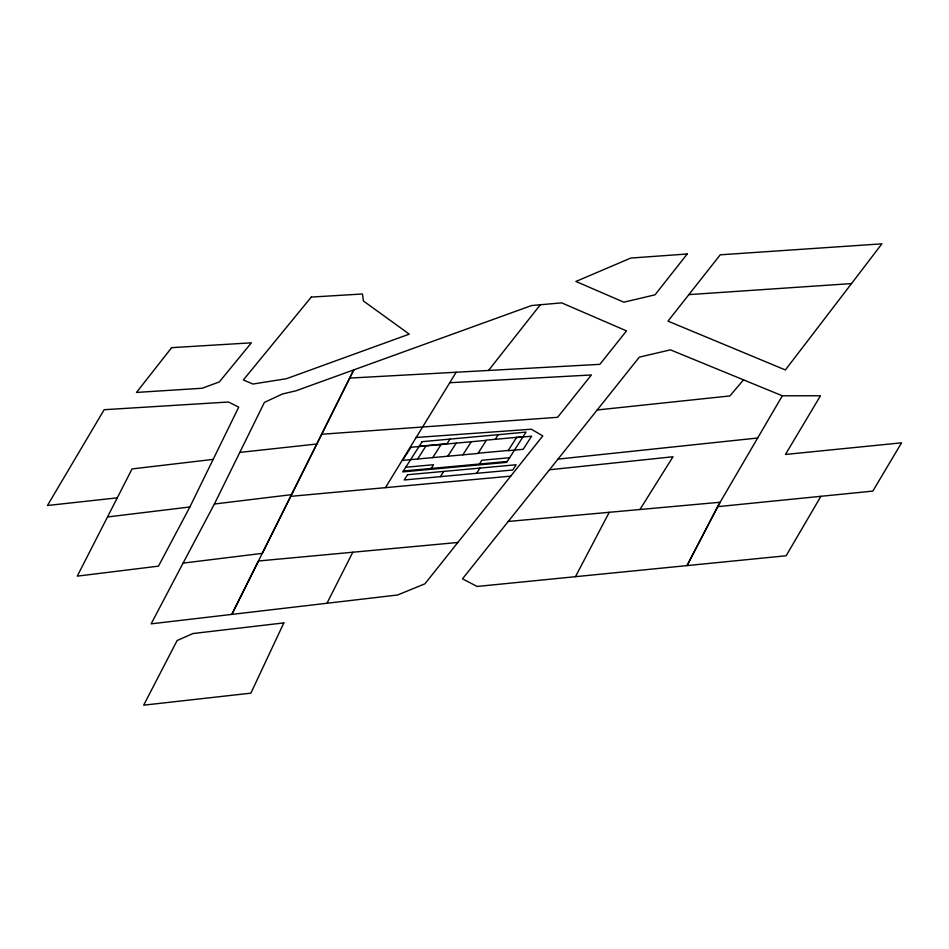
<?xml version="1.0" encoding="UTF-8"?>
<svg xmlns="http://www.w3.org/2000/svg" width="949" height="949" viewBox="0 0 949 949"><rect width="100%" height="100%" fill="white"/><g stroke="black" fill="none" stroke-linecap="round" stroke-linejoin="round"><path stroke-width="1.42" d="M213.169 459.387L132.053 468.925L77.26 576.138L158.483 566.15L189.871 506.98L238.721 407.133L228.507 402.008L104.165 409.707L47.45 505.497L117.273 497.845M183.074 563.113L214.403 504.014L264.415 402.4L282.399 394.001L296.005 390.786L531.535 305.554L561.666 302.861L626.518 330.881L599.839 364.345L349.671 378.093L262.28 553.374L183.074 563.113L151.152 623.837L397.584 594.999L424.903 583.825L542.792 435.911L531.31 429.221L416.172 437.489M349.671 378.093L353.775 369.873L291.533 494.654L214.403 504.014M326.978 603.256L352.791 552.235M717.551 506.671L872.831 491.096L901.55 442.827L785.452 454.452L820.482 395.757L782.32 395.792L717.551 506.671L687.029 565.592L720.125 502.246L508.261 521.452L462.495 578.843L477.122 586.458L786.14 555.758L820.921 496.291M575.462 576.684L609.246 512.294M385.424 487.656L456.184 372.222M639.946 509.506L672.995 456.754L549.507 469.779M417.643 458.996L426.03 445.9M432.72 457.62L441.107 444.512M431.178 468.45L433.563 464.713L405.757 467.264M449.956 439.114L446.991 443.741L419.173 446.303M447.798 456.232L456.184 443.124M440.407 476.647L443.764 471.404M462.875 454.844L471.262 441.736M479.423 464.025L481.819 460.277L509.625 457.726M495.236 439.316L498.201 434.678M476.6 473.326L479.945 468.082M516.647 437.347L508.106 450.692L523.184 449.304L531.57 436.208L516.493 437.584M851.502 283.585L881.894 243.834L720.232 254.818L667.989 321.13L785.381 369.956L851.502 283.585L688.891 294.617M488.521 370.466L540.301 304.771M508.261 521.452L639.329 357.144L670.433 349.849L782.32 395.792M743.53 379.861L729.9 395.935L597.206 409.968M107.51 516.968L189.871 506.98M239.8 452.412L316.8 444.002M558.024 459.114L757.658 438.011M523.053 436.754L486.493 440.111L477.952 453.456L402.566 460.384L410.953 447.276L486.339 440.36M478.106 453.219L508.261 450.455M403.361 471.012L507.229 461.463M510.728 476.149L290.691 496.351L231.829 614.383L258.448 560.989L457.857 542.472M321.64 434.251L557.609 417.311L591.381 374.962L449.743 382.732M283.846 622.9L250.88 693.161L143.667 705.166L177.119 640.539L192.908 633.541L283.846 622.9M422.139 441.665L402.791 471.902L506.659 462.365L526.019 432.127L422.139 441.665M407.584 474.725L404.227 479.969L512.78 470.004L516.137 464.761L407.584 474.725M171.639 347.666L136.49 392.435L202.279 388.236L219.314 381.925L251.39 342.826L171.639 347.666M687.206 254L655.047 294.819L623.873 302.185L575.913 281.462L630.788 258.057L687.206 254M311.272 297.084L243.347 379.956L252.92 384.037L286.432 378.71L409.268 334.143L363.443 301.011L362.423 293.988L311.272 297.084"/></g></svg>
